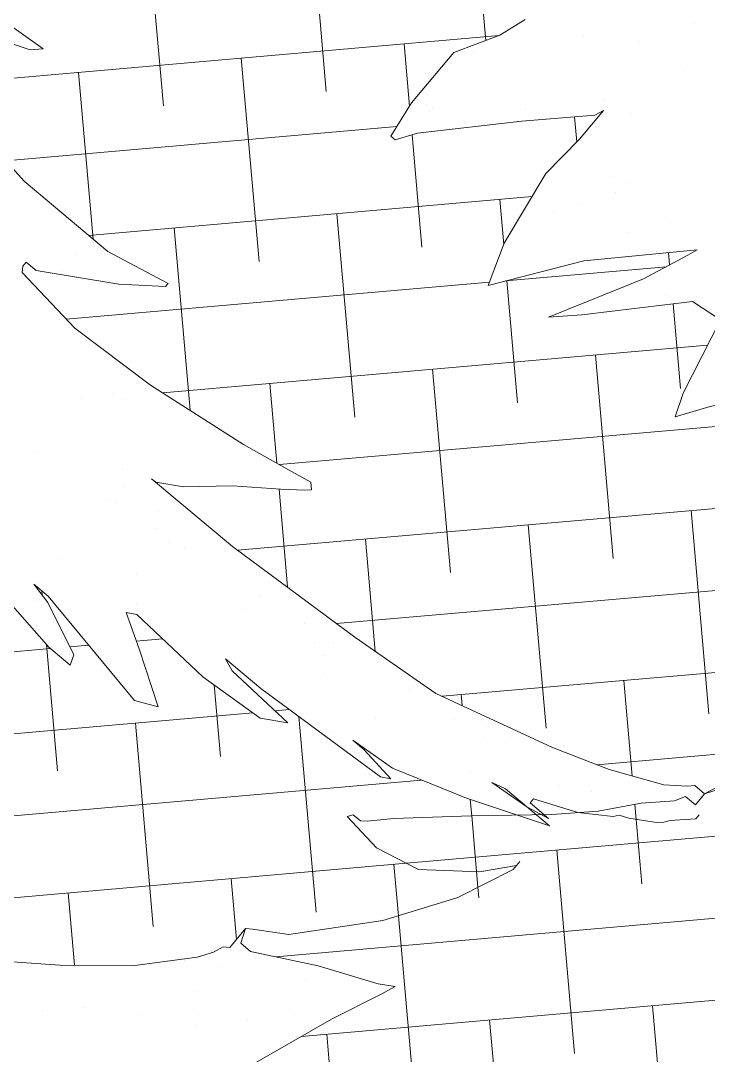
# Model space of a CAD drawing. Header units: millimetres. Extents: x 17881 to 17967.7, y 16873.1 to 16901.1.
# Drawn here: x 17964.8753 to 17964.9573, y 16880.1379 to 16880.2614 of the extents above; entities that cross this region are included whole.
import ezdxf

# ---------------------------------------------------------------- set-up
doc = ezdxf.new("R2010")
doc.units = ezdxf.units.MM
doc.layers.add('A-FURN', color=9, linetype='Continuous', lineweight=18)

msp = doc.modelspace()

# ---------------------------------------------------------------- linework, layer by layer
at = {"layer": 'A-FURN', "color": 252}
for p, q in [((17964.90958442443, 16880.27725311338), (17964.91170884566, 16880.25297086761)), ((17964.89015862782, 16880.27555357639), (17964.89228304905, 16880.25127133062)), ((17964.93043925652, 16880.2626187002), (17964.93074927778, 16880.2590751409)), ((17964.87794180329, 16880.25807893386), (17964.87324044682, 16880.26141970688)), ((17964.93543739103, 16880.2615863898), (17964.93240909258, 16880.2596973148)), ((17964.86761358425, 16880.26090559726), (17964.87640082022, 16880.25796238527)), ((17964.95563728757, 16880.26108019755), (17964.95563728757, 16880.26108019755)), ((17964.93233326828, 16880.25966889249), (17964.86528628682, 16880.25380304169)), ((17964.93240909258, 16880.2596973148), (17964.92693505203, 16880.25764539573)), ((17964.94239612224, 16880.25955020984), (17964.94239612224, 16880.25955020984)), ((17964.94906886667, 16880.25894927383), (17964.94906886667, 16880.25894927383)), ((17964.8756526793, 16880.2422793208), (17964.86161484365, 16880.25788437309)), ((17964.87640082022, 16880.25796238527), (17964.87794180329, 16880.25807893386)), ((17964.92099685972, 16880.25867708525), (17964.92164695225, 16880.25124649363)), ((17964.92693505203, 16880.25764539573), (17964.9218781797, 16880.25161880581)), ((17964.92927223217, 16880.25764827253), (17964.92927223217, 16880.25764827253)), ((17964.90157106311, 16880.25697754827), (17964.90369548434, 16880.23269530251)), ((17964.8821452665, 16880.25527801129), (17964.88388699529, 16880.23536996011)), ((17964.95446319836, 16880.25551270553), (17964.95446319836, 16880.25551270553)), ((17964.9218781797, 16880.25161880581), (17964.91941169051, 16880.24764737468)), ((17964.923623664, 16880.25266690394), (17964.923623664, 16880.25266690394)), ((17964.94478478828, 16880.25196445538), (17964.94478478828, 16880.25196445538)), ((17964.92365348854, 16880.25140614743), (17964.92365348854, 16880.25140614743)), ((17964.92387819007, 16880.25073358646), (17964.92387819007, 16880.25073358646)), ((17964.92434467522, 16880.2509597434), (17964.92434467522, 16880.2509597434)), ((17964.93549820426, 16880.25088899597), (17964.93549820426, 16880.25088899597)), ((17964.9447904287, 16880.25071779374), (17964.94191495226, 16880.2472909094)), ((17964.94375758714, 16880.25017486695), (17964.9447904287, 16880.25071779374)), ((17964.94816114046, 16880.25033612024), (17964.94816114046, 16880.25033612024)), ((17964.92259281108, 16880.24799864024), (17964.93504875831, 16880.24942766022)), ((17964.93504875831, 16880.24942766022), (17964.94375758714, 16880.25017486695)), ((17964.94133339129, 16880.24996687405), (17964.94159597536, 16880.24696552438)), ((17964.92013659155, 16880.24881457813), (17964.87344823367, 16880.24472987609)), ((17964.91991983208, 16880.24722099644), (17964.92259281108, 16880.24799864024)), ((17964.92194752693, 16880.24781090932), (17964.92312128095, 16880.23439483949)), ((17964.91941169051, 16880.24764737468), (17964.91991983208, 16880.24722099644)), ((17964.94191495226, 16880.2472909094), (17964.9379074799, 16880.24320292966)), ((17964.9379074799, 16880.24320292966), (17964.93294557329, 16880.23488160447)), ((17964.94598615136, 16880.24283919687), (17964.94598615136, 16880.24283919687)), ((17964.88564612974, 16880.23389388166), (17964.8756526793, 16880.2422793208)), ((17964.94790805954, 16880.24206857814), (17964.94790805954, 16880.24206857814)), ((17964.87661425188, 16880.24122568057), (17964.87661425188, 16880.24122568057)), ((17964.93625868736, 16880.24043783533), (17964.88336254544, 16880.23581002256)), ((17964.94624067743, 16880.24090587939), (17964.94624067743, 16880.24090587939)), ((17964.93240929501, 16880.24010105713), (17964.93288082148, 16880.234711485)), ((17964.94220517587, 16880.23958134959), (17964.94220517587, 16880.23958134959)), ((17964.9129834984, 16880.23840152015), (17964.91510791963, 16880.21411927438)), ((17964.93887693515, 16880.23850723311), (17964.93887693515, 16880.23850723311)), ((17964.95212431456, 16880.23792884003), (17964.95212431456, 16880.23792884003)), ((17964.88076403079, 16880.2373942365), (17964.88076403079, 16880.2373942365)), ((17964.89355770179, 16880.23670198317), (17964.89546321646, 16880.21492185076)), ((17964.94759950756, 16880.2361447813), (17964.94759950756, 16880.2361447813)), ((17964.93294557329, 16880.23488160447), (17964.93102852361, 16880.22984503749)), ((17964.88193678341, 16880.2336747404), (17964.88193678341, 16880.2336747404)), ((17964.89283452625, 16880.23007719523), (17964.88564612974, 16880.23389388166)), ((17964.94242688984, 16880.2327655715), (17964.95595697661, 16880.23409876073)), ((17964.95482498068, 16880.23343766554), (17964.94956161865, 16880.23060486286)), ((17964.95105319553, 16880.2339445394), (17964.95105319553, 16880.2339445394)), ((17964.95253838541, 16880.23376190946), (17964.95266830533, 16880.23227691784)), ((17964.95595697661, 16880.23409876073), (17964.95482498068, 16880.23343766554)), ((17964.8754499856, 16880.23137414848), (17964.87550784205, 16880.23213107438)), ((17964.87550784205, 16880.23213107438), (17964.87590445942, 16880.23260374809)), ((17964.87590445942, 16880.23260374809), (17964.87709012304, 16880.23160886549)), ((17964.93102852361, 16880.22984503749), (17964.94242688984, 16880.2327655715)), ((17964.95224527297, 16880.23204923692), (17964.93309077342, 16880.23037343535)), ((17964.88170050616, 16880.22471979987), (17964.8754499856, 16880.23137414848)), ((17964.87709012304, 16880.23160886549), (17964.88696805701, 16880.22996550629)), ((17964.88029062402, 16880.23154411425), (17964.88029062402, 16880.23154411425)), ((17964.94956161865, 16880.23060486286), (17964.9382169201, 16880.22602835117)), ((17964.9311655343, 16880.23020499876), (17964.88069575517, 16880.22578946523)), ((17964.88696805701, 16880.22996550629), (17964.89253706319, 16880.22972268997)), ((17964.89253706319, 16880.22972268997), (17964.89283452625, 16880.23007719523)), ((17964.93325663361, 16880.2304159327), (17964.93453371624, 16880.21581881137)), ((17964.95212996897, 16880.22867839215), (17964.95212996897, 16880.22867839215)), ((17964.94220364528, 16880.22630774374), (17964.95539497097, 16880.2279251852)), ((17964.95307393117, 16880.22764059333), (17964.95395951286, 16880.21751834835)), ((17964.95539497097, 16880.2279251852), (17964.95874128338, 16880.22572142096)), ((17964.9382169201, 16880.22602835117), (17964.94220364528, 16880.22630774374)), ((17964.95874128338, 16880.22572142096), (17964.95428751828, 16880.21697371747)), ((17964.89073552996, 16880.21794404327), (17964.88170050616, 16880.22471979987)), ((17964.95720069898, 16880.2226955371), (17964.89219884716, 16880.21700861196)), ((17964.9438217303, 16880.22152502901), (17964.94594615153, 16880.19724278325)), ((17964.92439593369, 16880.21982549203), (17964.92652035492, 16880.19554324626)), ((17964.90497013707, 16880.21812595505), (17964.90580197232, 16880.20861803473)), ((17964.88618831606, 16880.21695210547), (17964.88618831606, 16880.21695210547)), ((17964.90181967837, 16880.21085845676), (17964.89073552996, 16880.21794404327)), ((17964.95428751828, 16880.21697371747), (17964.9533496424, 16880.21413605534)), ((17964.95722484343, 16880.21531449992), (17964.96548338715, 16880.21724501068)), ((17964.88255349317, 16880.21649787911), (17964.88255349317, 16880.21649787911)), ((17964.88744872071, 16880.21619310869), (17964.88744872071, 16880.21619310869)), ((17964.9533496424, 16880.21413605534), (17964.95722484343, 16880.21531449992)), ((17964.96574000408, 16880.21365538608), (17964.90611969552, 16880.20843928496)), ((17964.90691765225, 16880.20799035751), (17964.90181967837, 16880.21085845676)), ((17964.8768806212, 16880.20997594812), (17964.8768806212, 16880.20997594812)), ((17964.88738967913, 16880.20782684697), (17964.88738967913, 16880.20782684697)), ((17964.9098549774, 16880.20633113996), (17964.90691765225, 16880.20799035751)), ((17964.8876442052, 16880.20589352949), (17964.8876442052, 16880.20589352949)), ((17964.90052628666, 16880.19865343176), (17964.89087159724, 16880.20675461872)), ((17964.89087159724, 16880.20675461872), (17964.89137973881, 16880.20632824048)), ((17964.89137973881, 16880.20632824048), (17964.89467238347, 16880.20578045408)), ((17964.89467238347, 16880.20578045408), (17964.90053885281, 16880.20589214303)), ((17964.90053885281, 16880.20589214303), (17964.90627723953, 16880.20550720064)), ((17964.90996650155, 16880.20543208795), (17964.9098549774, 16880.20633113996)), ((17964.90607293598, 16880.2055209059), (17964.90709455831, 16880.19384370928)), ((17964.90627723953, 16880.20550720064), (17964.90906174255, 16880.20538579253)), ((17964.90906174255, 16880.20538579253), (17964.90996650155, 16880.20543208795)), ((17964.86385272157, 16880.20344948259), (17964.87860937731, 16880.18663716846)), ((17964.88589310218, 16880.2042343645), (17964.88589310218, 16880.2042343645)), ((17964.88651666728, 16880.2040905989), (17964.88651666728, 16880.2040905989)), ((17964.96154616015, 16880.20350122886), (17964.90111760542, 16880.19821441537)), ((17964.89167063014, 16880.2028029227), (17964.89167063014, 16880.2028029227)), ((17964.95523416559, 16880.20294900089), (17964.95735858682, 16880.17866675512)), ((17964.93580836898, 16880.20124946391), (17964.93793279021, 16880.17696721814)), ((17964.89128743387, 16880.20079779621), (17964.89128743387, 16880.20079779621)), ((17964.89284338276, 16880.19908342659), (17964.89284338276, 16880.19908342659)), ((17964.89474112184, 16880.19859755431), (17964.89474112184, 16880.19859755431)), ((17964.91510956942, 16880.18782627161), (17964.90052628666, 16880.19865343176)), ((17964.91638257237, 16880.19954992693), (17964.91755670173, 16880.18612956689)), ((17964.87971949269, 16880.19718148928), (17964.87971949269, 16880.19718148928)), ((17964.889018646, 16880.1954536151), (17964.889018646, 16880.1954536151)), ((17964.8784773024, 16880.19198356512), (17964.87684135362, 16880.1941617518)), ((17964.87684135362, 16880.1941617518), (17964.87853515875, 16880.1927404909)), ((17964.96180739271, 16880.19373684033), (17964.91291052958, 16880.18945891913)), ((17964.87723246196, 16880.19226171177), (17964.87723246196, 16880.19226171177)), ((17964.87777342759, 16880.19337965458), (17964.87781887093, 16880.19286023478)), ((17964.87853515875, 16880.1927404909), (17964.88884662309, 16880.18026221258)), ((17964.90375360283, 16880.1928559707), (17964.90375360283, 16880.1928559707)), ((17964.8816045589, 16880.1857348768), (17964.8784773024, 16880.19198356512)), ((17964.88907717767, 16880.19174456031), (17964.88907717767, 16880.19174456031)), ((17964.90174011388, 16880.19119168458), (17964.90174011388, 16880.19119168458)), ((17964.88940862873, 16880.18643578811), (17964.88784709475, 16880.19076658411)), ((17964.88784709475, 16880.19076658411), (17964.88909061488, 16880.19052862736)), ((17964.88909061488, 16880.19052862736), (17964.89699364265, 16880.18309177545)), ((17964.90914793452, 16880.1894194024), (17964.90914793452, 16880.1894194024)), ((17964.89215690134, 16880.18764321193), (17964.88907063132, 16880.18737319829)), ((17964.91030645752, 16880.18722322831), (17964.91030645752, 16880.18722322831)), ((17964.91260162249, 16880.1872191605), (17964.91260162249, 16880.1872191605)), ((17964.9247808173, 16880.18112076808), (17964.91510956942, 16880.18782627161)), ((17964.87880278844, 16880.18647487844), (17964.82334182954, 16880.18162267327)), ((17964.87833607717, 16880.18694854034), (17964.87965540037, 16880.17186860719)), ((17964.87860937731, 16880.18663716846), (17964.88115008509, 16880.1845052772)), ((17964.88338172593, 16880.18687548356), (17964.88113221883, 16880.18667867719)), ((17964.89167242411, 16880.17950204693), (17964.88940862873, 16880.18643578811)), ((17964.88115008509, 16880.1845052772), (17964.8816045589, 16880.1857348768)), ((17964.90047222627, 16880.18379754626), (17964.89968318007, 16880.18526510262)), ((17964.89968318007, 16880.18526510262), (17964.90391769299, 16880.18171195047)), ((17964.91138113337, 16880.18562590803), (17964.91138113337, 16880.18562590803)), ((17964.90711936436, 16880.17761587142), (17964.90047222627, 16880.18379754626)), ((17964.96954837661, 16880.18462684525), (17964.92552645432, 16880.18077542611)), ((17964.89699364265, 16880.18309177545), (17964.90382671964, 16880.17816365786)), ((17964.91147921013, 16880.1835037322), (17964.91147921013, 16880.1835037322)), ((17964.94722080427, 16880.18267343579), (17964.94822024096, 16880.17124982216)), ((17964.89833246437, 16880.18212619715), (17964.89908119699, 16880.17356814418)), ((17964.90391769299, 16880.18171195047), (17964.91816221478, 16880.17116904245)), ((17964.92161410348, 16880.18147757689), (17964.92161410348, 16880.18147757689)), ((17964.93870732513, 16880.17467069941), (17964.9247808173, 16880.18112076808)), ((17964.88884662309, 16880.18026221258), (17964.89167242411, 16880.17950204693)), ((17964.92779500766, 16880.1809738988), (17964.92790890986, 16880.1796719907)), ((17964.90294470626, 16880.17879977915), (17964.82556402475, 16880.17202984674)), ((17964.90733354106, 16880.17918375244), (17964.90559681132, 16880.17903180827)), ((17964.90570328799, 16880.17878440437), (17964.90570328799, 16880.17878440437)), ((17964.88894341443, 16880.17757482484), (17964.89106783566, 16880.15329257907)), ((17964.90382671964, 16880.17816365786), (17964.90711936436, 16880.17761587142)), ((17964.90844939389, 16880.17835786765), (17964.91049363228, 16880.15499211605)), ((17964.9175480037, 16880.17826725292), (17964.9175480037, 16880.17826725292)), ((17964.92700843517, 16880.1780410086), (17964.92700843517, 16880.1780410086)), ((17964.93021093991, 16880.17771437718), (17964.93021093991, 16880.17771437718)), ((17964.91258249644, 16880.17650064952), (17964.91258249644, 16880.17650064952)), ((17964.9162453614, 16880.1743884073), (17964.91489031729, 16880.17552541602)), ((17964.91489031729, 16880.17552541602), (17964.91959167376, 16880.172184643)), ((17964.93046212313, 16880.1758407667), (17964.93046212313, 16880.1758407667)), ((17964.93374362073, 16880.17579820095), (17964.93374362073, 16880.17579820095)), ((17964.91940573474, 16880.17093108574), (17964.9162453614, 16880.1743884073)), ((17964.94544543656, 16880.17203731717), (17964.93870732513, 16880.17467069941)), ((17964.95925912501, 16880.17393940896), (17964.94399542745, 16880.17260400846)), ((17964.91816221478, 16880.17116904245), (17964.91940573474, 16880.17093108574)), ((17964.91959167376, 16880.172184643), (17964.9284202077, 16880.16860267358)), ((17964.92894228489, 16880.17164353391), (17964.92894228489, 16880.17164353391)), ((17964.95197286948, 16880.17018481843), (17964.94544543656, 16880.17203731717)), ((17964.92307025017, 16880.17077329267), (17964.84742979864, 16880.16415561066)), ((17964.93144850619, 16880.17049174863), (17964.93564172109, 16880.16757735386)), ((17964.93310101341, 16880.16970924523), (17964.93144850619, 16880.17049174863)), ((17964.93947460413, 16880.17009918308), (17964.93947460413, 16880.17009918308)), ((17964.95475737262, 16880.17006341022), (17964.95197286948, 16880.17018481843)), ((17964.95566213161, 16880.17010970574), (17964.95475737262, 16880.17006341022)), ((17964.95684779518, 16880.16911482309), (17964.95566213161, 16880.17010970574)), ((17964.95684779518, 16880.16911482309), (17964.9584466347, 16880.16998829758)), ((17964.93835180941, 16880.16530333654), (17964.93310101341, 16880.16970924523)), ((17964.94335620284, 16880.16945402551), (17964.94335620284, 16880.16945402551)), ((17964.95327005725, 16880.16829088382), (17964.95457143366, 16880.16880985301)), ((17964.95457143366, 16880.16880985301), (17964.95575709717, 16880.1678149704)), ((17964.95575709717, 16880.1678149704), (17964.95684779518, 16880.16911482309)), ((17964.95805001722, 16880.16951562387), (17964.95684779518, 16880.16911482309)), ((17964.9284202077, 16880.16860267358), (17964.93835180941, 16880.16530333654)), ((17964.92889103383, 16880.16844626235), (17964.92905942363, 16880.16652155808)), ((17964.93564172109, 16880.16757735386), (17964.93824028526, 16880.16620238855)), ((17964.93603833856, 16880.16805002768), (17964.93643495605, 16880.16852270129)), ((17964.93824028526, 16880.16620238855), (17964.93603833856, 16880.16805002768)), ((17964.93643495605, 16880.16852270129), (17964.94171886889, 16880.16690815936)), ((17964.94416461095, 16880.16707100338), (17964.94928333206, 16880.16801149125)), ((17964.94851589455, 16880.16787048617), (17964.9493452255, 16880.15839119002)), ((17964.94928333206, 16880.16801149125), (17964.95327005725, 16880.16829088382)), ((17964.9141960404, 16880.16644230527), (17964.91493141891, 16880.16663072681)), ((17964.91769517487, 16880.16270073153), (17964.9141960404, 16880.16644230527)), ((17964.91493141891, 16880.16663072681), (17964.9157783215, 16880.16592009639)), ((17964.91976504658, 16880.16619948895), (17964.92898201697, 16880.16652031744)), ((17964.92898201697, 16880.16652031744), (17964.93863690275, 16880.16667506216)), ((17964.92905942363, 16880.16652155808), (17964.92964418223, 16880.15983773672)), ((17964.9349449838, 16880.16667294245), (17964.9349449838, 16880.16667294245)), ((17964.93863690275, 16880.16667506216), (17964.94416461095, 16880.16707100338)), ((17964.94171886889, 16880.16690815936), (17964.94591627254, 16880.16640666838)), ((17964.94591627254, 16880.16640666838), (17964.94665165099, 16880.16659508996)), ((17964.94665165099, 16880.16659508996), (17964.94779601663, 16880.1662389648)), ((17964.94779601663, 16880.1662389648), (17964.95108866129, 16880.1656911784)), ((17964.95581076498, 16880.16615899251), (17964.9562073824, 16880.16663166627)), ((17964.9157783215, 16880.16592009639), (17964.91658392601, 16880.16584822339)), ((17964.91658392601, 16880.16584822339), (17964.91976504658, 16880.16619948895)), ((17964.95108866129, 16880.1656911784), (17964.95199342033, 16880.16573747388)), ((17964.95199342033, 16880.16573747388), (17964.95272879873, 16880.16592589541)), ((17964.95272879873, 16880.16592589541), (17964.9551745409, 16880.16608873944)), ((17964.9551745409, 16880.16608873944), (17964.95581076498, 16880.16615899251)), ((17964.96547388036, 16880.16469588619), (17964.92129966911, 16880.16083114348)), ((17964.92272292264, 16880.1600929268), (17964.91769517487, 16880.16270073153)), ((17964.93920744295, 16880.16239787068), (17964.94133186417, 16880.13811562492)), ((17964.92129966911, 16880.16083114348), (17964.85247061811, 16880.1548093818)), ((17964.91978164633, 16880.1606983337), (17964.92031839077, 16880.15456331669)), ((17964.93000229243, 16880.15982453302), (17964.92272292264, 16880.1600929268)), ((17964.9274242791, 16880.15675215389), (17964.93398901755, 16880.16010392565)), ((17964.93438563503, 16880.16057659936), (17964.93000229243, 16880.15982453302)), ((17964.93398901755, 16880.16010392565), (17964.93478225245, 16880.16104927313)), ((17964.93478225245, 16880.16104927313), (17964.93438563503, 16880.16057659936)), ((17964.90035584972, 16880.15899879672), (17964.9009911583, 16880.15173718647)), ((17964.92964418223, 16880.15983773672), (17964.92980767137, 16880.15796904729)), ((17964.92980767137, 16880.15796904729), (17964.92991942889, 16880.15669165304)), ((17964.88093005311, 16880.15729925973), (17964.88168577968, 16880.14866126541)), ((17964.91847165498, 16880.15399446396), (17964.9274242791, 16880.15675215389)), ((17964.96355862738, 16880.15474107985), (17964.90568391947, 16880.149677699)), ((17964.90725922769, 16880.15232748737), (17964.91847165498, 16880.15399446396)), ((17964.92031839077, 16880.15456331669), (17964.92190606756, 16880.13641608793)), ((17964.90208683884, 16880.15304297734), (17964.9002029061, 16880.15079777713)), ((17964.90150428251, 16880.15131674632), (17964.90208683884, 16880.15304297734)), ((17964.90208683884, 16880.15304297734), (17964.90289244352, 16880.15297110431)), ((17964.90289244352, 16880.15297110431), (17964.90725922769, 16880.15232748737)), ((17964.8982653055, 16880.15020855486), (17964.89632770501, 16880.1496193325)), ((17964.89939730141, 16880.15086965017), (17964.8982653055, 16880.15020855486)), ((17964.9002029061, 16880.15079777713), (17964.89939730141, 16880.15086965017)), ((17964.90268994608, 16880.15032186366), (17964.90150428251, 16880.15131674632)), ((17964.91075836201, 16880.14858591357), (17964.90268994608, 16880.15032186366)), ((17964.87994288892, 16880.14866784594), (17964.87232475815, 16880.14922049195)), ((17964.89632770501, 16880.1496193325), (17964.8888623962, 16880.14863416911)), ((17964.89484800146, 16880.14919998949), (17964.89484800146, 16880.14919998949)), ((17964.8888623962, 16880.14863416911), (17964.87994288892, 16880.14866784594)), ((17964.89887424089, 16880.14848331204), (17964.89887424089, 16880.14848331204)), ((17964.91789309092, 16880.14642520505), (17964.91075836201, 16880.14858591357)), ((17964.90926191941, 16880.14701048108), (17964.90926191941, 16880.14701048108)), ((17964.89602075408, 16880.14548049338), (17964.89602075408, 16880.14548049338)), ((17964.91234463554, 16880.14222067676), (17964.91834337604, 16880.14524190091)), ((17964.91994221551, 16880.14611537535), (17964.91789309092, 16880.14642520505)), ((17964.91834337604, 16880.14524190091), (17964.91994221551, 16880.14611537535)), ((17964.96422640535, 16880.14501225944), (17964.90873752307, 16880.14015761128)), ((17964.87785067203, 16880.14329774298), (17964.87785067203, 16880.14329774298)), ((17964.88289686401, 16880.14357855606), (17964.88289686401, 16880.14357855606)), ((17964.88969538775, 16880.14278059152), (17964.88969538775, 16880.14278059152)), ((17964.89588066898, 16880.14333137584), (17964.89588066898, 16880.14333137584)), ((17964.90788672189, 16880.14274172842), (17964.90788672189, 16880.14274172842)), ((17964.95061987824, 16880.14382184256), (17964.95163093229, 16880.13226544193)), ((17964.90235498112, 16880.13650715624), (17964.91234463554, 16880.14222067676)), ((17964.90235832396, 16880.14222771579), (17964.90235832396, 16880.14222771579)), ((17964.93119408163, 16880.14212230558), (17964.93331850285, 16880.11784005981)), ((17964.89613519506, 16880.14139805836), (17964.89613519506, 16880.14139805836)), ((17964.91176828501, 16880.1404227686), (17964.91389270624, 16880.11614052283))]:
    msp.add_line(p, q, dxfattribs=at)
msp.add_arc((17964.95272879873, 16880.16592589541), 0.1620203883498069, 166.1893181499452, 271.1448240679871, dxfattribs=at)

doc.saveas('drawing.dxf')
